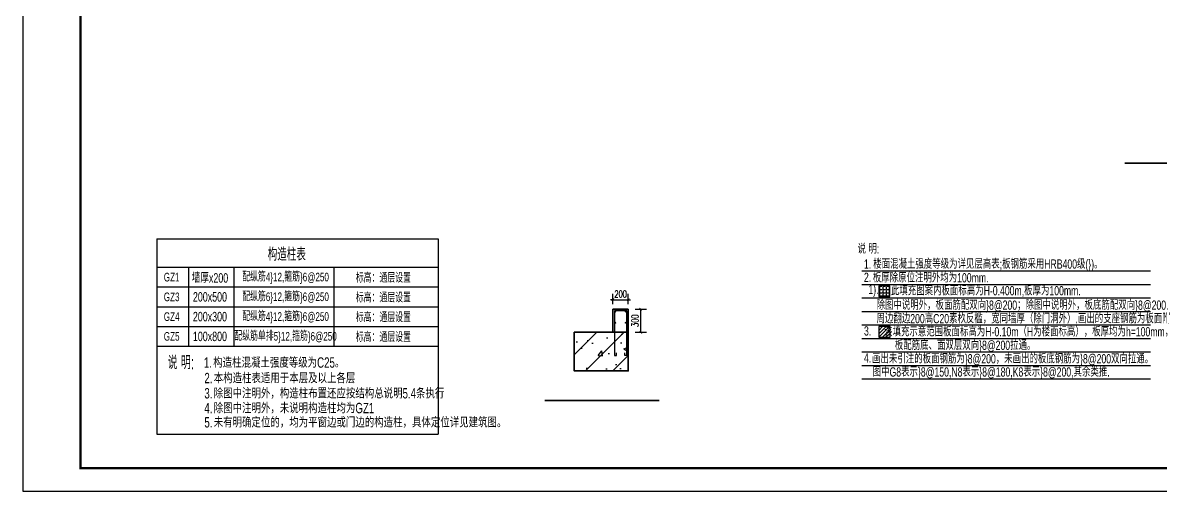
# Model space of a CAD drawing. Extents: x -695511 to 885008, y -751583 to -95266.
# Drawn here: x -69348 to 4335, y -427828 to -397468 of the extents above; entities that cross this region are included whole.
import ezdxf
from ezdxf.enums import TextEntityAlignment as Align

# ---------------------------------------------------------------- set-up
doc = ezdxf.new("R2010")
doc.units = 0
doc.header["$LTSCALE"] = 1000
doc.header["$MEASUREMENT"] = 0
for name, color, linetype in [('255', 6, 'Continuous'), ('DIM_SYMB', 3, 'Continuous'), ('PUB_HATCH', 8, 'Continuous'), ('PUB_TITLE', 4, 'Continuous'), ('TEXT', 7, 'Continuous'), ('WALL', 4, 'Continuous'), ('填充', 8, 'Continuous'), ('建-图名', 3, 'Continuous'), ('建-尺寸', 3, 'Continuous'), ('造型线', 11, 'Continuous')]:
    doc.layers.add(name, color=color, linetype=linetype)
doc.layers.add('砼柱', color=2, linetype='Continuous', lineweight=35)
doc.styles.add('A-DIM_T3', font='SIMPLEX', dxfattribs={"width": 0.705882, "bigfont": 'GBCBIG'})
doc.styles.add('GS_Rein', font='GS_TXT.shx', dxfattribs={"width": 0.7, "bigfont": 'GS_HZTXT.shx'})
doc.dimstyles.new('A-DIM-30', dxfattribs={"dimscale": 30, "dimtxt": 2.975, "dimasz": 1, "dimexe": 2.5, "dimexo": 3, "dimgap": 1, "dimtad": 1, "dimdec": 0, "dimzin": 0, "dimdsep": 46, "dimtxsty": 'A-DIM_T3', "dimblk": 'ARCHTICK', "dimcen": 0.09, "dimclrt": 7, "dimazin": 2, "dimtfac": 1, "dimtdec": 0, "dimtix": 1, "dimtmove": 2, "dimatfit": 3, "dimfxl": 1, "dimtolj": 1, "dimtzin": 0, "dimarcsym": 0})

# ---------------------------------------------------------------- blocks, each defined once
blk = doc.blocks.new('_ArchTick')
at = {"color": 0, "linetype": 'ByBlock', "const_width": 0.4}
blk.add_lwpolyline([(-0.5, -0.5), (0.5, 0.5)], dxfattribs=at)
blk = doc.blocks.new('*D170')
at = {"layer": 'Defpoints', "color": 0, "transparency": 16777216}
for p in [(15894, -933613.45), (15694, -933763.5), (15894, -933763.5)]:
    blk.add_point(p, dxfattribs=at)
at = {"layer": '建-尺寸', "color": 0, "lineweight": -2, "transparency": 16777216}
for p, q in [((15694, -933673.5), (15694, -933538.45)), ((15894, -933673.5), (15894, -933538.45)), ((15694, -933613.45), (15664, -933613.45)), ((15694, -933613.45), (15894, -933613.45)), ((15894, -933613.45), (15924, -933613.45))]:
    blk.add_line(p, q, dxfattribs=at)
at = {"layer": '建-尺寸', "color": 0, "linetype": 'ByBlock', "lineweight": -2, "transparency": 16777216, "xscale": 30, "yscale": 30, "zscale": 30}
blk.add_blockref('_ArchTick', (15694, -933613.45), dxfattribs=at)
at = {"layer": '建-尺寸', "color": 0, "linetype": 'ByBlock', "lineweight": -2, "transparency": 16777216, "xscale": 30, "yscale": 30, "zscale": 30, "rotation": 180}
blk.add_blockref('_ArchTick', (15894, -933613.45), dxfattribs=at)
at = {"layer": '建-尺寸', "color": 7, "transparency": 16777216, "insert": (15794, -933538.825), "char_height": 89.25, "attachment_point": 5, "style": 'A-DIM_T3'}
blk.add_mtext('\\A1;200', dxfattribs=at)
blk = doc.blocks.new('*D171')
at = {"layer": 'Defpoints', "color": 0, "transparency": 16777216}
for p in [(15894, -933736), (16055, -933736), (15894, -934036)]:
    blk.add_point(p, dxfattribs=at)
at = {"layer": '建-尺寸', "color": 0, "lineweight": -2, "transparency": 16777216}
for p, q in [((15984, -933736), (16130, -933736)), ((16055, -934036), (16055, -933736)), ((15984, -934036), (16130, -934036))]:
    blk.add_line(p, q, dxfattribs=at)
at = {"layer": '建-尺寸', "color": 0, "linetype": 'ByBlock', "lineweight": -2, "transparency": 16777216, "xscale": 30, "yscale": 30, "zscale": 30}
for p, rotation in [((16055, -933736), 90), ((16055, -934036), 270)]:
    blk.add_blockref('_ArchTick', p, dxfattribs=dict(at, rotation=rotation))
at = {"layer": '建-尺寸', "color": 7, "transparency": 16777216, "insert": (15980, -933886), "char_height": 89.2, "attachment_point": 5, "rotation": 90, "style": 'A-DIM_T3'}
blk.add_mtext('\\A1;300', dxfattribs=at)
blk = doc.blocks.new('12121212')
at = {"layer": '255'}
h = blk.add_hatch(color=256, dxfattribs=at)
h.dxf.hatch_style = 1
edge = h.paths.add_edge_path()
edge.add_arc((15724.5, -933767.5), 6, 0, 360)
h = blk.add_hatch(color=256, dxfattribs=at)
h.dxf.hatch_style = 1
edge = h.paths.add_edge_path()
edge.add_arc((15863.5, -933767.5), 6, 0, 360)
h = blk.add_hatch(color=256, dxfattribs=at)
h.dxf.hatch_style = 1
edge = h.paths.add_edge_path()
edge.add_arc((15724.5, -933912.5), 6, 0, 360)
h = blk.add_hatch(color=256, dxfattribs=at)
h.dxf.hatch_style = 1
edge = h.paths.add_edge_path()
edge.add_arc((15863.5, -933912.5), 6, 0, 360)
at = {"layer": '填充'}
h = blk.add_hatch(dxfattribs=at)
h.set_pattern_fill('钢筋混凝土', color=8, scale=100)
h.set_pattern_definition([(45, (0, 0), (-176.776695, 176.776695), []), (50, (0, 0), (717.2602, -62.75213), [75, -825]), (355, (0, 0), (-138.75133, 752.19213), [60, -660]), (100.4514, (59.8, -5.2), (578.5094, 689.43954), [63.7402, -701.1421]), (46.1842, (0, 200), (1067.24105, -165.519), [112.5, -1237.5]), (96.6356, (88.9, 186.2), (934.6627, 974.1179), [95.6103, -1051.713]), (351.1842, (0, 200), (934.662, 974.1186), [90, -990]), (21, (100, 150), (596.90705, -402.6189), [75, -825]), (326, (100, 150), (243.31533, 725.15005), [60, -660]), (71.4514, (149.74, 116.45), (840.22263, 322.5305), [63.7402, -701.1421]), (37.5, (0, 0), (12.159855, 332.893854), [0, -652, 0, -670, 0, -662.5]), (7.5, (0, 0), (263.06954, 394.41171), [0, -382, 0, -637, 0, -252.5]), (327.5, (-223, 0), (533.82244, -22.55487), [0, -250, 0, -780, 0, -1035]), (317.5, (-323, 0), (583.18617, 100.10498), [0, -325, 0, -518, 0, -735])])
h.paths.add_polyline_path([(15894, -934036), (15194, -934036), (15194, -934536), (15894, -934536)])
at = {"layer": '255'}
for p, q in [((15874, -933756), (15714, -933756)), ((15714, -933756), (15714, -934336)), ((15874, -934336), (15874, -933756))]:
    blk.add_line(p, q, dxfattribs=at)
for points in [[(15714, -934336), (15739, -934336), (15739, -934301)], [(15874, -934336), (15849, -934336), (15849, -934301)]]:
    blk.add_lwpolyline(points, dxfattribs=at)
for centre in [(15724.5, -933767.5), (15863.5, -933767.5), (15724.5, -933912.5), (15863.5, -933912.5)]:
    blk.add_circle(centre, 6, dxfattribs=at)
at = {"layer": 'WALL'}
for p, q in [((15694, -933736), (15894, -933736)), ((15694, -934036), (15694, -933736)), ((15894, -933736), (15694, -933736)), ((15694, -933736), (15694, -934036)), ((15894, -933736), (15894, -934036)), ((15894, -934036), (15894, -933736)), ((15894, -934036), (15694, -934036)), ((15694, -934036), (15894, -934036))]:
    blk.add_line(p, q, dxfattribs=at)
at = {"layer": '砼柱', "lineweight": 35}
blk.add_lwpolyline([(15894, -934036), (15194, -934036), (15194, -934536), (15894, -934536)], close=True, dxfattribs=at)
at = {"layer": '建-尺寸'}
for p1, p2, distance, picture, middle in [((15694, -933763.5), (15894, -933763.5), 150.1, '*D170', (15794, -933538.8)), ((15894, -934036), (15894, -933736), -160.5, '*D171', (15979.9, -933886))]:
    dim = blk.add_aligned_dim(p1=p1, p2=p2, distance=distance, dimstyle='A-DIM-30', dxfattribs=at)
    dim.commit()
    dim.dimension.update_dxf_attribs({"geometry": picture, "text_midpoint": middle})

msp = doc.modelspace()

# ---------------------------------------------------------------- hatches: boundary and pattern name
h = msp.add_hatch()
h.set_pattern_fill('ANGLE', color=256, scale=60, style=0)
h.set_pattern_definition([(0, (-15290.18, -275821), (0, 209.55), [152.4, -57.15]), (90, (-15290.18, -275821), (-209.55, 1e-14), [152.4, -57.15])])
h.paths.add_polyline_path([(-13171.9, -414523.7), (-13898.7, -414523.7), (-13898.7, -415205.5), (-13171.9, -415205.5)])
at = {"layer": 'PUB_HATCH'}
h = msp.add_hatch(dxfattribs=at)
h.set_pattern_fill('ANSI31', color=8, scale=100)
h.set_pattern_definition([(45, (0, 2624.49), (-112.2532, 112.2532), [])])
h.paths.add_polyline_path([(-13169.1, -417158.4), (-13895.8, -417158.4), (-13895.8, -417840.3), (-13169.1, -417840.3)])

# ---------------------------------------------------------------- linework, layer by layer
for points in [[(-13898.7, -415205.5), (-13171.9, -415205.5), (-13171.9, -414523.7), (-13898.7, -414523.7)], [(-13895.8, -417840.3), (-13169.1, -417840.3), (-13169.1, -417158.4), (-13895.8, -417158.4)]]:
    msp.add_lwpolyline(points, close=True)
at = {"layer": 'DIM_SYMB', "const_width": 105}
msp.add_lwpolyline([(-35549.6, -421946.6), (-28120.5, -421946.6)], dxfattribs=at)
at = {"layer": 'PUB_TITLE'}
msp.add_lwpolyline([(-69348, -427828), (88302, -427828), (88302, -338728), (-69348, -338728)], close=True, dxfattribs=at)
at = {"layer": 'PUB_TITLE', "const_width": 150}
msp.add_lwpolyline([(-65598, -426328), (86802, -426328), (86802, -340228), (-65598, -340228)], close=True, dxfattribs=at)
at = {"layer": 'TEXT'}
for points in [[(-14993.9, -413554.5), (3695.1, -413554.5)], [(-14993.9, -414429.3), (3695.1, -414429.3)], [(-14993.9, -415304.1), (3695.1, -415304.1)], [(-14993.9, -416179), (3695.1, -416179)], [(-14993.9, -417053.8), (3695.1, -417053.8)], [(-14993.9, -417053.8), (3695.1, -417053.8)], [(-14993.9, -417053.8), (3695.1, -417053.8)], [(-14993.9, -417928.6), (3695.1, -417928.6)], [(-14993.9, -417928.6), (3695.1, -417928.6)], [(-14993.9, -417928.6), (3695.1, -417928.6)], [(-14993.9, -417928.6), (3695.1, -417928.6)], [(-14993.9, -418803.5), (3695.1, -418803.5)], [(-14993.9, -418803.5), (3695.1, -418803.5)], [(-14993.9, -419678.3), (3695.1, -419678.3)], [(-14993.9, -420553.1), (3695.1, -420553.1)]]:
    msp.add_lwpolyline(points, dxfattribs=at)
at = {"layer": '建-图名', "const_width": 105}
msp.add_lwpolyline([(2028.6, -406558.9), (8907.2, -406558.9)], dxfattribs=at)
at = {"layer": '造型线'}
for p, q in [((-60656.5, -411469.4), (-60656.5, -424118.6)), ((-60656.5, -411469.4), (-42434.3, -411469.4)), ((-42434.3, -411469.4), (-42434.3, -424118.6)), ((-60656.5, -413309.8), (-42434.3, -413309.8)), ((-58604.4, -413309.8), (-58604.4, -418429.8)), ((-55665.4, -413309.8), (-55665.4, -418429.8)), ((-49202.5, -413309.8), (-49202.5, -418429.8)), ((-60656.5, -414589.8), (-42434.3, -414589.8)), ((-60656.5, -414589.8), (-42434.3, -414589.8)), ((-60656.5, -415869.8), (-42434.3, -415869.8)), ((-60656.5, -417149.8), (-42434.3, -417149.8)), ((-60656.5, -418429.8), (-42434.3, -418429.8)), ((-60656.5, -418429.8), (-42434.3, -418429.8)), ((-60656.5, -418429.8), (-42434.3, -418429.8)), ((-60656.5, -418429.8), (-42434.3, -418429.8)), ((-60656.5, -418429.8), (-42434.3, -418429.8)), ((-60656.5, -418429.8), (-42434.3, -418429.8)), ((-60656.5, -418429.8), (-42434.3, -418429.8)), ((-60656.5, -424118.6), (-42434.3, -424118.6))]:
    msp.add_line(p, q, dxfattribs=at)

# ---------------------------------------------------------------- block references
at = {"xscale": 5, "yscale": 5, "zscale": 5}
msp.add_blockref('12121212', (-109592, 4252652.9), dxfattribs=at)

# ---------------------------------------------------------------- texts
at = {"style": 'GS_Rein', "width": 0.7}
for s, p in [('说 明:', (-15273, -412422.5)), ('1.', (-14857.8, -413405)), ('楼面混凝土强度等级为详见层高表;板钢筋采用HRB400级(})。', (-14256.3, -413404.4)), ('2.', (-14855.8, -414260.7)), ('1).', (-14570.4, -415053.4)), ('此填充图案内板面标高为H-0.400m,板厚为100mm.', (-13110.7, -415131.5)), ('除图中说明外，板面筋配双向}8@200；除图中说明外，板底筋配双向}8@200.', (-14042.3, -416066.8)), ('周边翻边200高C20素杦反槛，宽同墙厚（除门洞外）.画出的支座钢筋为板面附加钢筋。', (-14042.3, -416941.6)), ('3.', (-14855.1, -417736.9)), ('4.', (-14855.1, -419486.5)), ('图中G8表示}8@150,N8表示}8@180,K8表示}8@200,其余类推.', (-14293, -420397))]:
    msp.add_text(s, height=600, dxfattribs=at).set_placement(p)
at = {"color": 6, "style": 'GS_Rein', "width": 0.7}
for s, p in [('板厚除原位注明外均为100mm.', (-14281.3, -414295.1)), ('画出未引注的板面钢筋为}8@200，未画出的板底钢筋为}8@200双向拉通。', (-14332, -419542.5))]:
    msp.add_text(s, height=600, dxfattribs=at).set_placement(p)
at = {"color": 2, "style": 'GS_Rein', "width": 0.7}
for s, p in [('     该填充示意范围板面标高为H-0.10m（H为楼面标高），板厚均为h=100mm，', (-14332, -417792.8)), ('板配筋底、面双层双向}8@200拉通。', (-12856.6, -418667.7))]:
    msp.add_text(s, height=600, dxfattribs=at).set_placement(p)
at = {"layer": '造型线', "style": 'GS_Rein', "width": 0.7}
for s, height, p in [('构造柱表', 840, (-52246.9, -412431.3)), ('GZ1', 560, (-59701.2, -413951.8)), ('墙厚x200', 614.4, (-57222.2, -413951.8)), ('配纵筋4}12,箍筋}6@250', 560, (-52324.2, -413951.8)), ('标高：通层设置', 560, (-45987.1, -413951.8)), ('GZ3', 560, (-59701.2, -415231.8)), ('200x500', 614.4, (-57222.2, -415231.8)), ('配纵筋6}12,箍筋}6@250', 560, (-52324.2, -415231.8)), ('标高：通层设置', 560, (-45987.1, -415231.8)), ('GZ4', 560, (-59701.2, -416511.8)), ('200x300', 614.4, (-57222.2, -416511.8)), ('配纵筋4}12,箍筋}6@250', 560, (-52324.2, -416511.8)), ('标高：通层设置', 560, (-45987.1, -416511.8)), ('GZ5', 560, (-59701.2, -417791.8)), ('100x800', 614.4, (-57222.2, -417791.8)), ('配纵筋单排5}12,箍筋}6@250', 560, (-52324.2, -417791.8)), ('标高：通层设置', 560, (-45987.1, -417791.8))]:
    msp.add_text(s, height=height, dxfattribs=at).set_placement(p, align=Align.MIDDLE)
for s, height, p in [('说 明:', 864, (-59956.6, -419917.4)), ('1.', 672, (-57614.2, -419822.7)), ('构造柱混凝土强度等级为C25。', 672, (-57008.1, -419821.7)), ('2.', 672, (-57582.9, -420828.8)), ('本构造柱表适用于本层及以上各层', 672, (-56976.8, -420827.8)), ('3.', 672, (-57582.9, -421816.2)), ('除图中注明外，构造柱布置还应按结构总说明5.4条执行', 672, (-56976.8, -421815.2)), ('4.', 672, (-57582.9, -422772.4)), ('除图中注明外，未说明构造柱均为GZ1', 672, (-56976.8, -422771.5)), ('5.', 672, (-57582.9, -423695.7)), ('未有明确定位的，均为平窗边或门边的构造柱，具体定位详见建筑图。', 672, (-56976.8, -423694.8))]:
    msp.add_text(s, height=height, dxfattribs=at).set_placement(p)

doc.saveas('drawing.dxf')
